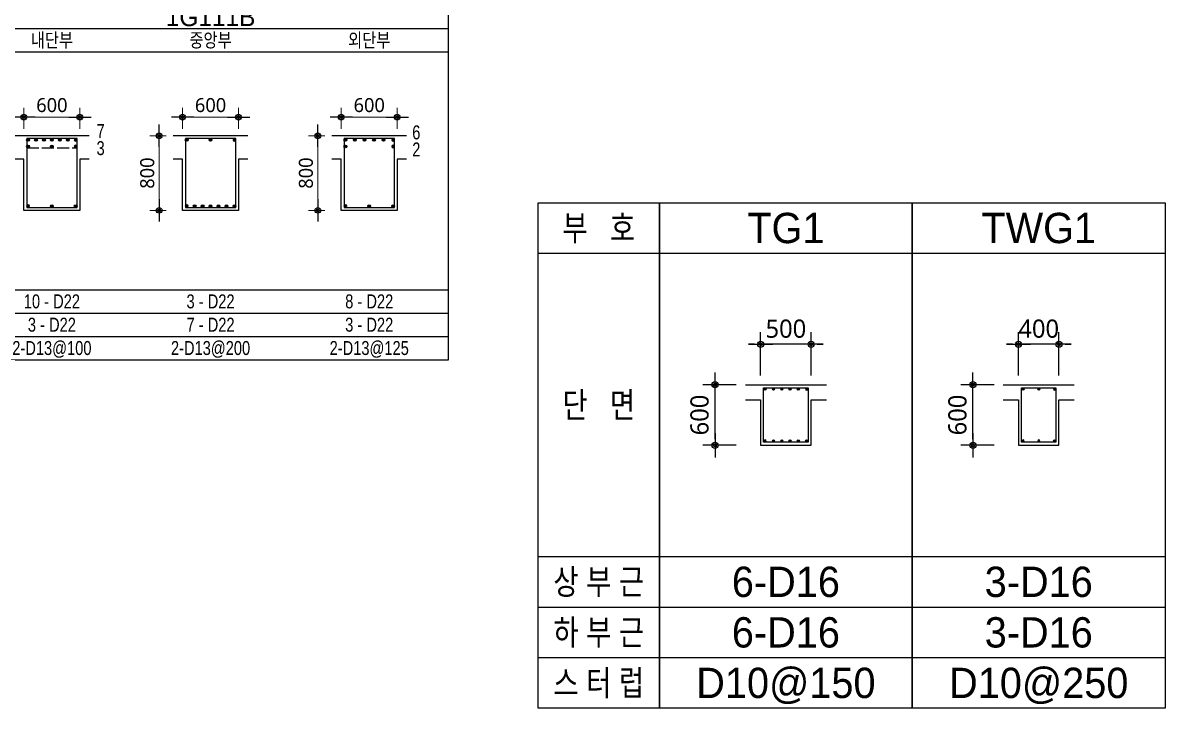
# Model space of a CAD drawing. Header units: millimetres. Extents: x 350420 to 672135, y -312840 to -44390.
# Drawn here: x 520669 to 532908, y -105885 to -98539 of the extents above; entities that cross this region are included whole.
import ezdxf
from ezdxf.enums import TextEntityAlignment as Align

# ---------------------------------------------------------------- set-up
doc = ezdxf.new("R2010")
doc.units = ezdxf.units.MM
doc.header["$LTSCALE"] = 65
doc.linetypes.add('HID', pattern=[2.5, 2, -0.5])
doc.layers.get('Defpoints').update_dxf_attribs({"color": 145})
for name, color, linetype in [('BAR', 2, 'Continuous'), ('BAR1', 3, 'Continuous'), ('BAR2', 3, 'HID'), ('BARR', 1, 'Continuous'), ('BOX', 7, 'Continuous'), ('DIM', 7, 'Continuous'), ('EL7', 7, 'Continuous'), ('LINE', 7, 'Continuous'), ('NAME-B', 6, 'Continuous'), ('보', 4, 'Continuous')]:
    doc.layers.add(name, color=color, linetype=linetype)
doc.layers.add('TEXT', color=3, linetype='Continuous', lineweight=9)
doc.styles.add('돋음', font='Dotum.ttf')
doc.styles.add('맑은고딕', font='malgun.ttf')
doc.dimstyles.new('DIM_30', dxfattribs={"dimscale": 30, "dimtxt": 3, "dimasz": 1.2, "dimexe": 2, "dimexo": 1.5, "dimgap": 1, "dimtad": 1, "dimdec": 0, "dimdsep": 46, "dimtxsty": '맑은고딕', "dimblk1": 'DIMDOT', "dimblk2": 'DIMDOT', "dimsah": 1, "dimcen": 1, "dimdle": 2, "dimclrd": 7, "dimclre": 7, "dimclrt": 3, "dimadec": 0, "dimazin": 0, "dimtfac": 1, "dimtdec": 0, "dimtix": 1, "dimtmove": 2, "dimatfit": 3, "dimldrblk": 'DIMDOT', "dimfxl": 0, "dimtolj": 1, "dimarcsym": 0})
doc.dimstyles.new('DIM_40', dxfattribs={"dimscale": 40, "dimtxt": 3, "dimasz": 1, "dimexe": 2, "dimexo": 1.5, "dimgap": 1, "dimtad": 1, "dimdec": 0, "dimzin": 0, "dimdsep": 46, "dimtxsty": '맑은고딕', "dimblk1": 'DIMDOT', "dimblk2": 'DIMDOT', "dimsah": 1, "dimcen": 0.09, "dimdle": 2, "dimclrd": 7, "dimclre": 7, "dimclrt": 6, "dimadec": 0, "dimazin": 0, "dimtfac": 1, "dimtdec": 0, "dimtix": 1, "dimtmove": 2, "dimatfit": 3, "dimldrblk": 'DIMDOT', "dimfxl": 0, "dimtolj": 1, "dimtzin": 0, "dimarcsym": 0})

# ---------------------------------------------------------------- blocks, each defined once
blk = doc.blocks.new('BAR')
at = {"layer": 'BARR'}
h = blk.add_hatch(color=256, dxfattribs=at)
edge = h.paths.add_edge_path()
edge.add_arc((0, 0), 15, 0, 360)
blk.add_circle((0, 0), 15, dxfattribs=at)
blk = doc.blocks.new('DIMDOT')
at = {"layer": 'DIM', "linetype": 'Continuous'}
blk.add_line((-2, 0), (2, 0), dxfattribs=at)
for radius in [0.5, 0.25]:
    blk.add_circle((0, 0), radius, dxfattribs=at)
blk = doc.blocks.new('*D92')
at = {"layer": 'Defpoints', "color": 0, "transparency": 16777216}
for p in [(12080, -65859), (12080, -66059), (12680, -66059)]:
    blk.add_point(p, dxfattribs=at)
at = {"layer": 'DIM', "color": 7, "lineweight": -2, "transparency": 16777216}
for p, q in [((12080, -65984), (12080, -65759)), ((12680, -65984), (12680, -65759)), ((12620, -65859), (12140, -65859))]:
    blk.add_line(p, q, dxfattribs=at)
at = {"layer": 'DIM', "color": 7, "lineweight": -2, "transparency": 16777216, "xscale": 60, "yscale": 60, "zscale": 60, "rotation": 180}
blk.add_blockref('DIMDOT', (12080, -65859), dxfattribs=at)
at = {"layer": 'DIM', "color": 7, "lineweight": -2, "transparency": 16777216, "xscale": 60, "yscale": 60, "zscale": 60}
blk.add_blockref('DIMDOT', (12680, -65859), dxfattribs=at)
at = {"layer": 'DIM', "color": 3, "transparency": 16777216, "insert": (12380, -65731), "char_height": 150, "attachment_point": 5, "style": '맑은고딕'}
blk.add_mtext('\\A1;600', dxfattribs=at)
blk = doc.blocks.new('*D93')
at = {"layer": 'Defpoints', "color": 0, "transparency": 16777216}
for p in [(11980, -66059), (11830, -66859), (11980, -66859)]:
    blk.add_point(p, dxfattribs=at)
at = {"layer": 'DIM', "color": 7, "lineweight": -2, "transparency": 16777216}
for p, q in [((11905, -66059), (11730, -66059)), ((11830, -66119), (11830, -66799)), ((11905, -66859), (11730, -66859))]:
    blk.add_line(p, q, dxfattribs=at)
at = {"layer": 'DIM', "color": 7, "lineweight": -2, "transparency": 16777216, "xscale": 60, "yscale": 60, "zscale": 60}
for p, rotation in [((11830, -66059), 90), ((11830, -66859), 270)]:
    blk.add_blockref('DIMDOT', p, dxfattribs=dict(at, rotation=rotation))
at = {"layer": 'DIM', "color": 3, "transparency": 16777216, "insert": (11702, -66459), "char_height": 150, "attachment_point": 5, "rotation": 90, "style": '맑은고딕'}
blk.add_mtext('\\A1;800', dxfattribs=at)
blk = doc.blocks.new('*D94')
at = {"layer": 'Defpoints', "color": 0, "transparency": 16777216}
for p in [(13780, -65859), (13780, -66059), (14380, -66059)]:
    blk.add_point(p, dxfattribs=at)
at = {"layer": 'DIM', "color": 7, "lineweight": -2, "transparency": 16777216}
for p, q in [((13780, -65984), (13780, -65759)), ((14380, -65984), (14380, -65759)), ((14320, -65859), (13840, -65859))]:
    blk.add_line(p, q, dxfattribs=at)
at = {"layer": 'DIM', "color": 7, "lineweight": -2, "transparency": 16777216, "xscale": 60, "yscale": 60, "zscale": 60, "rotation": 180}
blk.add_blockref('DIMDOT', (13780, -65859), dxfattribs=at)
at = {"layer": 'DIM', "color": 7, "lineweight": -2, "transparency": 16777216, "xscale": 60, "yscale": 60, "zscale": 60}
blk.add_blockref('DIMDOT', (14380, -65859), dxfattribs=at)
at = {"layer": 'DIM', "color": 3, "transparency": 16777216, "insert": (14080, -65731), "char_height": 150, "attachment_point": 5, "style": '맑은고딕'}
blk.add_mtext('\\A1;600', dxfattribs=at)
blk = doc.blocks.new('*D95')
at = {"layer": 'Defpoints', "color": 0, "transparency": 16777216}
for p in [(13680, -66059), (13530, -66859), (13680, -66859)]:
    blk.add_point(p, dxfattribs=at)
at = {"layer": 'DIM', "color": 7, "lineweight": -2, "transparency": 16777216}
for p, q in [((13605, -66059), (13430, -66059)), ((13530, -66119), (13530, -66799)), ((13605, -66859), (13430, -66859))]:
    blk.add_line(p, q, dxfattribs=at)
at = {"layer": 'DIM', "color": 7, "lineweight": -2, "transparency": 16777216, "xscale": 60, "yscale": 60, "zscale": 60}
for p, rotation in [((13530, -66059), 90), ((13530, -66859), 270)]:
    blk.add_blockref('DIMDOT', p, dxfattribs=dict(at, rotation=rotation))
at = {"layer": 'DIM', "color": 3, "transparency": 16777216, "insert": (13402, -66459), "char_height": 150, "attachment_point": 5, "rotation": 90, "style": '맑은고딕'}
blk.add_mtext('\\A1;800', dxfattribs=at)
blk = doc.blocks.new('*D96')
at = {"layer": 'Defpoints', "color": 0, "transparency": 16777216}
for p in [(15480, -65859), (15480, -66059), (16080, -66059)]:
    blk.add_point(p, dxfattribs=at)
at = {"layer": 'DIM', "color": 7, "lineweight": -2, "transparency": 16777216}
for p, q in [((15480, -65984), (15480, -65759)), ((16080, -65984), (16080, -65759)), ((16020, -65859), (15540, -65859))]:
    blk.add_line(p, q, dxfattribs=at)
at = {"layer": 'DIM', "color": 7, "lineweight": -2, "transparency": 16777216, "xscale": 60, "yscale": 60, "zscale": 60, "rotation": 180}
blk.add_blockref('DIMDOT', (15480, -65859), dxfattribs=at)
at = {"layer": 'DIM', "color": 7, "lineweight": -2, "transparency": 16777216, "xscale": 60, "yscale": 60, "zscale": 60}
blk.add_blockref('DIMDOT', (16080, -65859), dxfattribs=at)
at = {"layer": 'DIM', "color": 3, "transparency": 16777216, "insert": (15780, -65731), "char_height": 150, "attachment_point": 5, "style": '맑은고딕'}
blk.add_mtext('\\A1;600', dxfattribs=at)
blk = doc.blocks.new('*D97')
at = {"layer": 'Defpoints', "color": 0, "transparency": 16777216}
for p in [(15380, -66059), (15230, -66859), (15380, -66859)]:
    blk.add_point(p, dxfattribs=at)
at = {"layer": 'DIM', "color": 7, "lineweight": -2, "transparency": 16777216}
for p, q in [((15305, -66059), (15130, -66059)), ((15230, -66119), (15230, -66799)), ((15305, -66859), (15130, -66859))]:
    blk.add_line(p, q, dxfattribs=at)
at = {"layer": 'DIM', "color": 7, "lineweight": -2, "transparency": 16777216, "xscale": 60, "yscale": 60, "zscale": 60}
for p, rotation in [((15230, -66059), 90), ((15230, -66859), 270)]:
    blk.add_blockref('DIMDOT', p, dxfattribs=dict(at, rotation=rotation))
at = {"layer": 'DIM', "color": 3, "transparency": 16777216, "insert": (15102, -66459), "char_height": 150, "attachment_point": 5, "rotation": 90, "style": '맑은고딕'}
blk.add_mtext('\\A1;800', dxfattribs=at)
blk = doc.blocks.new('*D453')
at = {"layer": 'Defpoints', "color": 0, "transparency": 16777216}
for p in [(499760, -99750), (499760, -100150), (500260, -100150)]:
    blk.add_point(p, dxfattribs=at)
at = {"layer": 'DIM', "color": 7, "lineweight": -2, "transparency": 16777216}
for p, q in [((499760, -100060), (499760, -99630)), ((500260, -100060), (500260, -99630)), ((499700, -99750), (499640, -99750)), ((500260, -99750), (499760, -99750)), ((500320, -99750), (500380, -99750))]:
    blk.add_line(p, q, dxfattribs=at)
at = {"layer": 'DIM', "color": 7, "lineweight": -2, "transparency": 16777216, "xscale": 60, "yscale": 60, "zscale": 60}
blk.add_blockref('DIMDOT', (499760, -99750), dxfattribs=at)
at = {"layer": 'DIM', "color": 7, "lineweight": -2, "transparency": 16777216, "xscale": 60, "yscale": 60, "zscale": 60, "rotation": 180}
blk.add_blockref('DIMDOT', (500260, -99750), dxfattribs=at)
at = {"layer": 'DIM', "color": 6, "transparency": 16777216, "insert": (500010, -99597), "char_height": 180, "attachment_point": 5, "style": '맑은고딕'}
blk.add_mtext('\\A1;500', dxfattribs=at)
blk = doc.blocks.new('*D454')
at = {"layer": 'Defpoints', "color": 0, "transparency": 16777216}
for p in [(499310, -100150), (499610, -100150), (499610, -100750)]:
    blk.add_point(p, dxfattribs=at)
at = {"layer": 'DIM', "color": 7, "lineweight": -2, "transparency": 16777216}
for p, q in [((499520, -100150), (499190, -100150)), ((499310, -100690), (499310, -100210)), ((499520, -100750), (499190, -100750))]:
    blk.add_line(p, q, dxfattribs=at)
at = {"layer": 'DIM', "color": 7, "lineweight": -2, "transparency": 16777216, "xscale": 60, "yscale": 60, "zscale": 60}
for p, rotation in [((499310, -100150), 90), ((499310, -100750), 270)]:
    blk.add_blockref('DIMDOT', p, dxfattribs=dict(at, rotation=rotation))
at = {"layer": 'DIM', "color": 6, "transparency": 16777216, "insert": (499157, -100450), "char_height": 180, "attachment_point": 5, "rotation": 90, "style": '맑은고딕'}
blk.add_mtext('\\A1;600', dxfattribs=at)
blk = doc.blocks.new('*D455')
at = {"layer": 'Defpoints', "color": 0, "transparency": 16777216}
for p in [(502310, -99750), (502310, -100150), (502710, -100150)]:
    blk.add_point(p, dxfattribs=at)
at = {"layer": 'DIM', "color": 7, "lineweight": -2, "transparency": 16777216}
for p, q in [((502310, -100060), (502310, -99630)), ((502710, -100060), (502710, -99630)), ((502250, -99750), (502190, -99750)), ((502710, -99750), (502310, -99750)), ((502770, -99750), (502830, -99750))]:
    blk.add_line(p, q, dxfattribs=at)
at = {"layer": 'DIM', "color": 7, "lineweight": -2, "transparency": 16777216, "xscale": 60, "yscale": 60, "zscale": 60}
blk.add_blockref('DIMDOT', (502310, -99750), dxfattribs=at)
at = {"layer": 'DIM', "color": 7, "lineweight": -2, "transparency": 16777216, "xscale": 60, "yscale": 60, "zscale": 60, "rotation": 180}
blk.add_blockref('DIMDOT', (502710, -99750), dxfattribs=at)
at = {"layer": 'DIM', "color": 6, "transparency": 16777216, "insert": (502510, -99597), "char_height": 180, "attachment_point": 5, "style": '맑은고딕'}
blk.add_mtext('\\A1;400', dxfattribs=at)
blk = doc.blocks.new('*D456')
at = {"layer": 'Defpoints', "color": 0, "transparency": 16777216}
for p in [(501860, -100150), (502160, -100150), (502160, -100750)]:
    blk.add_point(p, dxfattribs=at)
at = {"layer": 'DIM', "color": 7, "lineweight": -2, "transparency": 16777216}
for p, q in [((502070, -100150), (501740, -100150)), ((501860, -100690), (501860, -100210)), ((502070, -100750), (501740, -100750))]:
    blk.add_line(p, q, dxfattribs=at)
at = {"layer": 'DIM', "color": 7, "lineweight": -2, "transparency": 16777216, "xscale": 60, "yscale": 60, "zscale": 60}
for p, rotation in [((501860, -100150), 90), ((501860, -100750), 270)]:
    blk.add_blockref('DIMDOT', p, dxfattribs=dict(at, rotation=rotation))
at = {"layer": 'DIM', "color": 6, "transparency": 16777216, "insert": (501707, -100450), "char_height": 180, "attachment_point": 5, "rotation": 90, "style": '맑은고딕'}
blk.add_mtext('\\A1;600', dxfattribs=at)
blk = doc.blocks.new('1G111B')
at = {"layer": 'BAR1'}
for points in [[(580, 1630), (1120, 1630), (1120, 2370), (580, 2370)], [(2280, 1630), (2820, 1630), (2820, 2370), (2280, 2370)], [(3980, 1630), (4520, 1630), (4520, 2370), (3980, 2370)]]:
    blk.add_lwpolyline(points, close=True, dxfattribs=at)
at = {"layer": 'BAR2'}
blk.add_line((580, 2271), (1120, 2271), dxfattribs=at)
at = {"layer": 'LINE', "color": 4}
for p, q in [((0, 3550), (5100, 3550)), ((0, 500), (5100, 500)), ((0, 250), (5100, 250))]:
    blk.add_line(p, q, dxfattribs=at)
at = {"layer": 'LINE'}
for p, q in [((0, 3300), (5100, 3300)), ((0, 750), (5100, 750))]:
    blk.add_line(p, q, dxfattribs=at)
blk.add_lwpolyline([(0, 3800), (0, 0), (5100, 0), (5100, 3800)], close=True, dxfattribs=at)
at = {"layer": '보'}
for p, q in [((1250, 2400), (450, 2400)), ((2950, 2400), (2150, 2400)), ((4650, 2400), (3850, 2400))]:
    blk.add_line(p, q, dxfattribs=at)
for points in [[(1250, 2150), (1150, 2150), (1150, 1600), (550, 1600), (550, 2150), (450, 2150)], [(2950, 2150), (2850, 2150), (2850, 1600), (2250, 1600), (2250, 2150), (2150, 2150)], [(4650, 2150), (4550, 2150), (4550, 1600), (3950, 1600), (3950, 2150), (3850, 2150)]]:
    blk.add_lwpolyline(points, dxfattribs=at)
at = {"layer": 'BAR'}
for p in [(594.5, 2355.5), (679.7, 2355.5), (764.8, 2355.5), (850, 2355.5), (935.2, 2355.5), (1020.3, 2355.5), (2294.5, 2355.5), (2550, 2355.5), (3994.5, 2355.5), (4096.7, 2355.5), (4198.9, 2355.5), (4301.1, 2355.5), (4403.3, 2355.5), (594.5, 2285.5), (850, 2285.5), (3994.5, 2285.5)]:
    blk.add_blockref('BAR', p, dxfattribs=at)
at = {"layer": 'BAR', "xscale": -1}
for p in [(1105.5, 2355.5), (2805.5, 2355.5), (4505.5, 2355.5), (1105.5, 2285.5), (4505.5, 2285.5)]:
    blk.add_blockref('BAR', p, dxfattribs=at)
at = {"layer": 'BAR', "xscale": -1, "rotation": 180}
for p in [(594.5, 1644.5), (2294.5, 1644.5), (3994.5, 1644.5)]:
    blk.add_blockref('BAR', p, dxfattribs=at)
at = {"layer": 'BAR', "rotation": 180.0000000000014}
for p in [(850, 1644.5), (1105.5, 1644.5), (2379.7, 1644.5), (2464.8, 1644.5), (2550, 1644.5), (2635.2, 1644.5), (2720.3, 1644.5), (2805.5, 1644.5), (4250, 1644.5), (4505.5, 1644.5)]:
    blk.add_blockref('BAR', p, dxfattribs=at)
at = {"layer": 'TEXT', "color": 6, "style": '돋음'}
blk.add_text('1G111B', height=200, dxfattribs=at).set_placement((2550, 3675), align=Align.MIDDLE_CENTER)
at = {"layer": 'TEXT', "style": '돋음', "width": 0.8}
for s, p in [('내단부', (850, 3425)), ('중앙부', (2550, 3425)), ('외단부', (4250, 3425)), ('10 - D22', (850, 625)), ('3 - D22', (2550, 625)), ('8 - D22', (4250, 625)), ('3 - D22', (850, 375)), ('7 - D22', (2550, 375)), ('3 - D22', (4250, 375)), ('2-D13@100', (850, 125)), ('2-D13@200', (2550, 125)), ('2-D13@125', (4250, 125))]:
    blk.add_text(s, height=150, dxfattribs=at).set_placement(p, align=Align.MIDDLE_CENTER)
at = {"layer": 'TEXT', "color": 1, "style": '돋음', "width": 0.8}
for s, p in [('7', (1372.2, 2450.8)), ('6', (4754.4, 2436.5)), ('3', (1372.2, 2267.4)), ('2', (4754.4, 2253.1))]:
    blk.add_text(s, height=150, dxfattribs=at).set_placement(p, align=Align.MIDDLE_CENTER)
at = {"layer": 'DIM'}
for base, p1, p2, angle, picture, middle in [((550, 2600), (1150, 2400), (550, 2400), 180, '*D92', (850, 2727.5)), ((2250, 2600), (2850, 2400), (2250, 2400), 180, '*D94', (2550, 2727.5)), ((3950, 2600), (4550, 2400), (3950, 2400), 180, '*D96', (4250, 2727.5)), ((300, 1600), (450, 2400), (450, 1600), 270, '*D93', (172.5, 2000)), ((2000, 1600), (2150, 2400), (2150, 1600), 270, '*D95', (1872.5, 2000)), ((3700, 1600), (3850, 2400), (3850, 1600), 270, '*D97', (3572.5, 2000))]:
    dim = blk.add_linear_dim(base=base, p1=p1, p2=p2, angle=angle, dimstyle='DIM_30', override={"dimscale": 50}, dxfattribs=at)
    dim.commit()
    dim.dimension.update_dxf_attribs({"geometry": picture, "text_midpoint": middle, "insert": (-11529.8, 68459)})
blk = doc.blocks.new('DZFHSDHBS')
at = {"layer": 'BAR'}
for points in [[(-250, 1310), (-250, 1850), (190, 1850), (190, 1310)], [(2300, 1310), (2300, 1850), (2640, 1850), (2640, 1310)]]:
    blk.add_lwpolyline(points, close=True, dxfattribs=at)
at = {"layer": 'BOX'}
for p, q in [((-2480, 3180), (-1280, 3180)), ((-1280, 3180), (1220, 3180)), ((1220, 3180), (3720, 3180)), ((-2480, 180), (-1280, 180)), ((-1280, 180), (1220, 180)), ((1220, 180), (3720, 180)), ((-2480, -320), (-1280, -320)), ((-1280, -320), (1220, -320)), ((1220, -320), (3720, -320)), ((-2480, -820), (-1280, -820)), ((-1280, -820), (1220, -820)), ((1220, -820), (3720, -820))]:
    blk.add_line(p, q, dxfattribs=at)
for points in [[(-1280, 3680), (-1280, -1320), (-2480, -1320), (-2480, 3680), (-1280, 3680)], [(1220, 3680), (1220, -1320), (-1280, -1320), (-1280, 3680), (1220, 3680)], [(3720, 3680), (3720, -1320), (1220, -1320), (1220, 3680), (3720, 3680)]]:
    blk.add_lwpolyline(points, dxfattribs=at)
at = {"layer": 'EL7'}
for p, q in [((-430, 1880), (370, 1880)), ((2120, 1880), (2820, 1880))]:
    blk.add_line(p, q, dxfattribs=at)
for points in [[(-430, 1730), (-280, 1730), (-280, 1280), (220, 1280), (220, 1730), (370, 1730)], [(2120, 1730), (2270, 1730), (2270, 1280), (2670, 1280), (2670, 1730), (2820, 1730)]]:
    blk.add_lwpolyline(points, dxfattribs=at)
at = {"layer": 'BAR', "yscale": 0.6666666666666666, "zscale": 0.6666666666666666}
for p, xscale, rotation in [((-235, 1835), 0.6666666666666666, 180.0000000000014), ((-153, 1835), 0.6666666666666666, 180.0000000000014), ((-71, 1835), 0.6666666666666666, 180.0000000000014), ((11, 1835), 0.6666666666666666, 180.0000000000014), ((93, 1835), 0.6666666666666666, 180.0000000000014), ((175, 1835), -0.6666666666666666, 180), ((2625, 1835), -0.6666666666666666, 180), ((-235, 1325), -0.6666666666666666, 359.9999999999997), ((-153, 1325), 0.6666666666666666, 180.0000000000014), ((-71, 1325), 0.6666666666666666, 180.0000000000014), ((11, 1325), 0.6666666666666666, 180.0000000000014), ((93, 1325), 0.6666666666666666, 180.0000000000014), ((2315, 1325), -0.6666666666666666, 359.9999999999997), ((2470, 1325), -0.6666666666666666, 359.9999999999997)]:
    blk.add_blockref('BAR', p, dxfattribs=dict(at, xscale=xscale, rotation=rotation))
at = {"layer": 'BAR', "xscale": 0.6666666666666666, "yscale": 0.6666666666666666, "zscale": 0.6666666666666666}
for p in [(175, 1325), (2625, 1325)]:
    blk.add_blockref('BAR', p, dxfattribs=at)
at = {"layer": 'DIM', "xscale": 0.6666666666666666, "yscale": 0.6666666666666666, "zscale": 0.6666666666666666, "rotation": 180.0000000000014}
for p in [(2315, 1835), (2470, 1835)]:
    blk.add_blockref('BAR', p, dxfattribs=at)
at = {"layer": 'TEXT', "style": '돋음', "width": 0.8}
for s, p in [('부   호', (-1880, 3430)), ('단   면', (-1880, 1680)), ('상 부 근', (-1880, -70)), ('하 부 근', (-1880, -570)), ('스 터 럽', (-1880, -1070))]:
    blk.add_text(s, height=250, dxfattribs=at).set_placement(p, align=Align.MIDDLE_CENTER)
at = {"layer": 'TEXT', "style": '돋음'}
for s, p in [('TG1', (-30, 3430)), ('TWG1', (2470, 3430)), ('6-D16', (-30, -70)), ('3-D16', (2470, -70)), ('6-D16', (-30, -570)), ('3-D16', (2470, -570)), ('D10@150', (-30, -1070)), ('D10@250', (2470, -1070))]:
    blk.add_text(s, height=300, dxfattribs=at).set_placement(p, align=Align.MIDDLE_CENTER)
at = {"layer": 'DIM'}
for base, p1, p2, picture, middle in [((-280, 2280), (220, 1880), (-280, 1880), '*D453', (-30, 2433)), ((2270, 2280), (2670, 1880), (2270, 1880), '*D455', (2470, 2433))]:
    dim = blk.add_linear_dim(base=base, p1=p1, p2=p2, dimstyle='DIM_40', override={"dimscale": 60}, dxfattribs=at)
    dim.commit()
    dim.dimension.update_dxf_attribs({"geometry": picture, "text_midpoint": middle, "insert": (-500040, 102030)})
for base, p1, p2, picture, middle in [((-730, 1880), (-430, 1280), (-430, 1880), '*D454', (-883, 1580)), ((1820, 1880), (2120, 1280), (2120, 1880), '*D456', (1667, 1580))]:
    dim = blk.add_linear_dim(base=base, p1=p1, p2=p2, angle=270, dimstyle='DIM_40', override={"dimscale": 60}, dxfattribs=at)
    dim.commit()
    dim.dimension.update_dxf_attribs({"geometry": picture, "text_midpoint": middle, "insert": (-500040, 102030)})

msp = doc.modelspace()

# ---------------------------------------------------------------- block references
at = {"layer": 'NAME-B', "xscale": 1.083611660355175, "yscale": 1.083611660355175, "zscale": 1.083611660355175}
msp.add_blockref('DZFHSDHBS', (528876.7, -104455.1), dxfattribs=at)
at = {"layer": 'TEXT'}
msp.add_blockref('1G111B', (520130, -102150), dxfattribs=at)

doc.saveas('drawing.dxf')
